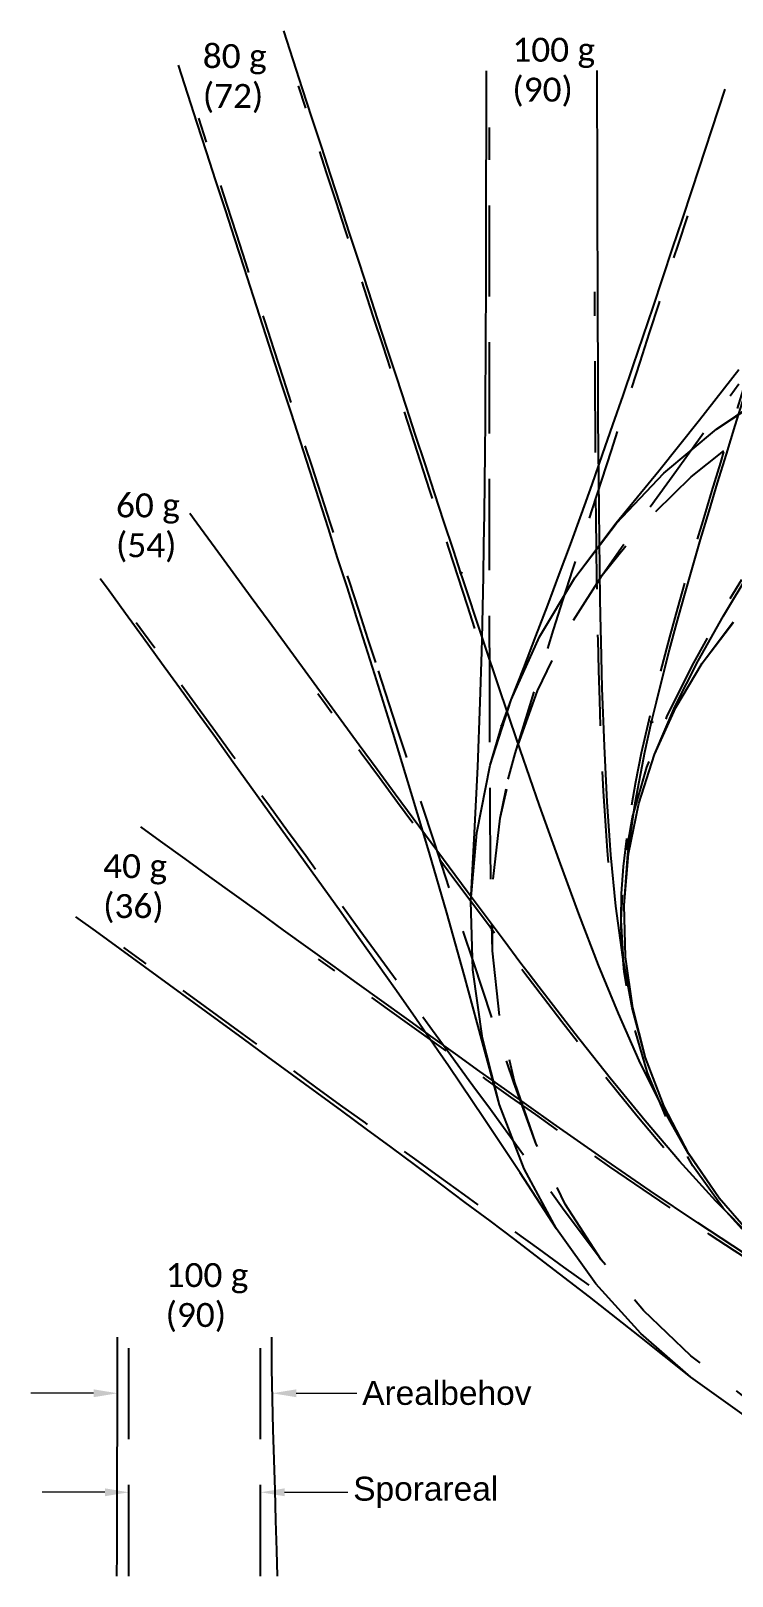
# Model space of a CAD drawing. Header units: millimetres. Extents: x -30.9 to 0, y -0.5 to 25.3.
# Drawn here: x -30.89 to -19.18, y -0.53 to 25.29 of the extents above; entities that cross this region are included whole.
import ezdxf
from ezdxf import colors
from ezdxf.entities.mleader import LeaderData, LeaderLine
from ezdxf.math import Vec2, Vec3

# ---------------------------------------------------------------- set-up
doc = ezdxf.new("R2010")
doc.units = ezdxf.units.MM
doc.linetypes.add('DASHEDX2', pattern=[1.5, 1, -0.5])
doc.layers.add('Tekst', color=4, linetype='Continuous')
doc.styles.add('BT standard', font='sanss___.ttf')
doc.styles.add('Legend', font='CALIBRI.TTF')
doc.styles.get("Standard").update_dxf_attribs({"font": 'romans'})

# ---------------------------------------------------------------- blocks, each defined once
blk = doc.blocks.new('*U743')
at = {"color": 1}
blk.add_circle((0, 0), 0.0127, dxfattribs=at)
blk = doc.blocks.new('*U744')
at = {"color": 1}
blk.add_circle((0, 0), 0.0127, dxfattribs=at)
blk = doc.blocks.new('*U745')
at = {"color": 1}
blk.add_circle((0, 0), 0.0127, dxfattribs=at)
blk = doc.blocks.new('*U746')
at = {"color": 1}
blk.add_circle((0, 0), 0.0127, dxfattribs=at)
blk = doc.blocks.new('*U747')
at = {"color": 1}
blk.add_circle((0, 0), 0.0127, dxfattribs=at)
blk = doc.blocks.new('*U748')
at = {"color": 1}
blk.add_circle((0, 0), 0.0127, dxfattribs=at)
blk = doc.blocks.new('A$C46A57D08')
at = {"layer": 'Tekst', "char_height": 0.4, "attachment_point": 1, "style": 'Legend'}
for s, insert in [('80 g\\P(72)', (-28.021, 25.069)), ('100 g \\P(90)', (-22.85, 25.175)), ('120 g \\P(108)', (-19.035, 25.215)), ('140 g \\P(126)', (-14.952, 25.18)), ('160 g \\P(144)', (-9.817, 25.056)), ('180 g \\P(162)', (-5.951, 23.058)), ('200 g \\P(180)', (-3.644, 20.129)), ('60 g\\P(54)', (-29.471, 17.56)), ('40 g\\P(36)', (-29.685, 11.53))]:
    blk.add_mtext_dynamic_manual_height_columns(s, width=2.42155, gutter_width=12.5, heights=[0], dxfattribs=dict(at, insert=insert))
blk = doc.blocks.new('signatur')
at = {"color": 1, "linetype": 'Continuous', "ltscale": 1.524, "flags": 128}
for points in [[(875.573, 75.73), (875.575, 76.108), (875.577, 76.618), (875.579, 77.128), (875.58, 77.638), (875.582, 78.147), (875.583, 78.657), (875.584, 79.166), (875.585, 79.675), (875.585, 79.721)], [(878.256, 75.73), (878.244, 76.155), (878.23, 76.66), (878.215, 77.166), (878.2, 77.672), (878.186, 78.178), (878.171, 78.684), (878.164, 79.191), (878.162, 79.698), (878.162, 79.721)]]:
    blk.add_lwpolyline(points, dxfattribs=at)
at = {"color": 2, "linetype": 'DASHEDX2', "ltscale": 1.524, "flags": 128}
for points in [[(875.773, 75.73), (875.773, 75.732), (875.773, 76.241), (875.773, 76.751), (875.773, 77.26), (875.773, 77.766), (875.773, 78.275), (875.773, 78.784), (875.773, 79.293), (875.773, 79.721)], [(877.974, 75.73), (877.974, 75.732), (877.974, 76.241), (877.974, 76.751), (877.974, 77.26), (877.974, 77.766), (877.974, 78.275), (877.974, 78.784), (877.974, 79.293), (877.974, 79.721)]]:
    blk.add_lwpolyline(points, dxfattribs=at)
at = {"layer": 'Tekst', "insert": (876.387, 80.96), "char_height": 0.4, "attachment_point": 1, "style": 'Legend'}
blk.add_mtext_dynamic_manual_height_columns('100 g \\P(90)', width=2.42155, gutter_width=12.5, heights=[0], dxfattribs=at)
ml = blk.add_multileader_mtext('Standard')
ml.set_content('', color=256)
ml.set_leader_properties(lineweight=9)
ml.build(insert=Vec2(0, 0))
ml.multileader.update_dxf_attribs({"text_right_attachment_type": 6, "dogleg_length": 0.1, "arrow_head_size": 0.4})
ctx = ml.context
ctx.base_point, ctx.char_height, ctx.arrow_head_size, ctx.landing_gap_size, ctx.plane_origin = Vec3(874.047, 79.085), 0.6, 0.4, 0.09, Vec3(875.584, 78.785)
ctx.right_attachment, ctx.text_align_type = 6, 2
notes = []
notes.append((ctx, [(0, (1, 1, 0), (874.327, 78.785), (-1, 0), 0.1, [(0, [(875.584, 78.785)], 0, [])])]))
ctx.mtext.insert, ctx.mtext.alignment, ctx.mtext.flow_direction = Vec3(874.137, 79.385), 3, 5
ml = blk.add_multileader_mtext('Standard')
ml.set_content('Arealbehov', color=256, style='BT standard')
ml.set_leader_properties(lineweight=9)
ml.build(insert=Vec2(0, 0))
ml.multileader.update_dxf_attribs({"text_right_attachment_type": 6, "dogleg_length": 0.1, "arrow_head_size": 0.4})
ctx = ml.context
ctx.base_point, ctx.char_height, ctx.arrow_head_size, ctx.landing_gap_size, ctx.plane_origin = Vec3(879.581, 78.784), 0.4, 0.4, 0.09, Vec3(878.124, 78.784)
ctx.right_attachment = 6
notes.append((ctx, [(0, (1, 1, 0), (879.526, 78.784), (1, 0), 0.0548, [(0, [(878.169, 78.785)], 0, [])])]))
ctx.mtext.insert, ctx.mtext.flow_direction = Vec3(879.671, 78.991), 5
ml = blk.add_multileader_mtext('Standard')
ml.set_content('', color=256)
ml.set_leader_properties(lineweight=9)
ml.build(insert=Vec2(0, 0))
ml.multileader.update_dxf_attribs({"text_right_attachment_type": 6, "dogleg_length": 0.1, "arrow_head_size": 0.4})
ctx = ml.context
ctx.base_point, ctx.char_height, ctx.arrow_head_size, ctx.landing_gap_size, ctx.plane_origin = Vec3(874.237, 77.43), 0.6, 0.4, 0.09, Vec3(875.773, 77.13)
ctx.right_attachment, ctx.text_align_type = 6, 2
notes.append((ctx, [(0, (1, 1, 0), (874.517, 77.13), (-1, 0), 0.1, [(0, [(875.773, 77.13)], 0, [])])]))
ctx.mtext.insert, ctx.mtext.alignment, ctx.mtext.flow_direction = Vec3(874.327, 77.73), 3, 5
ml = blk.add_multileader_mtext('Standard')
ml.set_content('Sporareal', color=256, style='BT standard')
ml.set_leader_properties(lineweight=9)
ml.build(insert=Vec2(0, 0))
ml.multileader.update_dxf_attribs({"text_right_attachment_type": 6, "dogleg_length": 0.1, "arrow_head_size": 0.4})
ctx = ml.context
ctx.base_point, ctx.char_height, ctx.arrow_head_size, ctx.landing_gap_size, ctx.plane_origin = Vec3(879.431, 77.13), 0.4, 0.4, 0.09, Vec3(877.929, 77.13)
ctx.right_attachment = 6
notes.append((ctx, [(0, (1, 1, 0), (879.331, 77.13), (1, 0), 0.1, [(0, [(877.974, 77.13)], 0, [])])]))
ctx.mtext.insert, ctx.mtext.flow_direction = Vec3(879.521, 77.39), 5
for ctx, leaders in notes:
    for number, flags, end, landing, length, lines in leaders:
        leader = LeaderData()
        leader.index, (leader.has_last_leader_line, leader.has_dogleg_vector, leader.attachment_direction) = number, flags
        leader.last_leader_point, leader.dogleg_vector, leader.dogleg_length = Vec3(end), Vec3(landing), length
        for number, points, colour, breaks in lines:
            line = LeaderLine()
            line.index, line.vertices, line.color, line.breaks = number, Vec3.list(points), colors.encode_raw_color(colour), breaks
            leader.lines.append(line)
        ctx.leaders.append(leader)
blk = doc.blocks.new('A$C73330906')
at = {"color": 1, "linetype": 'Continuous', "ltscale": 1.524, "flags": 128}
for points in [[(-23.709, 16.228), (-23.835, 16.611), (-23.994, 17.091), (-24.152, 17.572), (-24.309, 18.053), (-24.467, 18.534), (-24.625, 19.016), (-24.782, 19.498), (-24.939, 19.98), (-25.097, 20.462), (-25.254, 20.944), (-25.411, 21.427), (-25.568, 21.91), (-25.726, 22.392), (-25.883, 22.875), (-26.04, 23.358), (-26.197, 23.841), (-26.355, 24.324), (-26.512, 24.807), (-26.669, 25.29)], [(-25.488, 15.61), (-25.612, 16), (-25.768, 16.486), (-25.923, 16.972), (-26.079, 17.458), (-26.235, 17.943), (-26.391, 18.428), (-26.547, 18.912), (-26.704, 19.397), (-26.86, 19.881), (-27.017, 20.365), (-27.174, 20.849), (-27.33, 21.333), (-27.487, 21.816), (-27.644, 22.3), (-27.801, 22.783), (-27.958, 23.267), (-28.114, 23.75), (-28.271, 24.233), (-28.428, 24.717)], [(-23.36, 14.919), (-23.354, 15.13), (-23.342, 15.655), (-23.332, 16.178), (-23.324, 16.699), (-23.317, 17.219), (-23.311, 17.737), (-23.306, 18.254), (-23.301, 18.77), (-23.298, 19.285), (-23.295, 19.8), (-23.292, 20.315), (-23.29, 20.828), (-23.289, 21.342), (-23.287, 21.855), (-23.286, 22.368), (-23.285, 22.881), (-23.284, 23.394), (-23.284, 23.906), (-23.283, 24.419), (-23.283, 24.624)], [(-21.367, 15.09), (-21.372, 15.288), (-21.381, 15.786), (-21.389, 16.287), (-21.396, 16.789), (-21.402, 17.293), (-21.406, 17.798), (-21.41, 18.305), (-21.414, 18.813), (-21.416, 19.321), (-21.419, 19.83), (-21.421, 20.339), (-21.422, 20.849), (-21.424, 21.359), (-21.425, 21.869), (-21.426, 22.38), (-21.428, 22.891), (-21.429, 23.402), (-21.431, 23.913), (-21.432, 24.424), (-21.433, 24.629)], [(-23.023, 13.679), (-22.868, 14.112), (-22.659, 14.647), (-22.455, 15.172), (-22.258, 15.69), (-22.066, 16.202), (-21.879, 16.708), (-21.697, 17.211), (-21.518, 17.711), (-21.343, 18.208), (-21.17, 18.704), (-21, 19.198), (-20.831, 19.69), (-20.665, 20.182), (-20.499, 20.673), (-20.335, 21.163), (-20.172, 21.653), (-20.01, 22.142), (-19.848, 22.631), (-19.293, 24.314)], [(-20.524, 13.742), (-20.444, 14.078), (-20.338, 14.506), (-20.223, 14.947), (-20.102, 15.398), (-19.974, 15.856), (-19.842, 16.321), (-19.705, 16.79), (-19.565, 17.262), (-19.421, 17.738), (-19.275, 18.215), (-19.127, 18.695), (-18.978, 19.175), (-18.828, 19.657), (-18.677, 20.141), (-18.526, 20.625), (-18.375, 21.11), (-18.224, 21.596), (-18.072, 22.082), (-17.377, 24.314)], [(-18.971, 2.151), (-19.868, 2.788), (-20.701, 3.521), (-21.454, 4.349), (-22.111, 5.268), (-22.652, 6.272), (-23.064, 7.344), (-23.351, 8.457), (-23.512, 9.596), (-23.543, 10.745), (-23.446, 11.89), (-23.219, 13.018), (-22.868, 14.112), (-22.395, 15.161), (-21.808, 16.149), (-21.113, 17.065), (-20.32, 17.897), (-19.438, 18.635), (-18.479, 19.269)], [(-18.971, 2.151), (-19.868, 2.788), (-20.701, 3.521), (-21.454, 4.349), (-22.111, 5.268), (-22.652, 6.272), (-23.064, 7.344), (-23.351, 8.457), (-23.512, 9.596), (-23.543, 10.745), (-23.446, 11.89), (-23.219, 13.018), (-22.868, 14.112), (-22.395, 15.161), (-21.808, 16.149), (-21.113, 17.065), (-20.32, 17.897), (-19.438, 18.635), (-18.479, 19.269)], [(-18.971, 2.151), (-19.868, 2.788), (-20.701, 3.521), (-21.454, 4.349), (-22.111, 5.268), (-22.652, 6.272), (-23.064, 7.344), (-23.351, 8.457), (-23.512, 9.596), (-23.543, 10.745), (-23.446, 11.89), (-23.219, 13.018), (-22.868, 14.112), (-22.395, 15.161), (-21.808, 16.149), (-21.114, 17.066), (-20.404, 17.938), (-19.725, 18.789), (-19.069, 19.63)], [(-18.971, 2.151), (-19.868, 2.788), (-20.701, 3.521), (-21.454, 4.349), (-22.111, 5.268), (-22.652, 6.272), (-23.064, 7.344), (-23.351, 8.457), (-23.512, 9.596), (-23.543, 10.745), (-23.446, 11.89), (-23.219, 13.018), (-22.868, 14.112), (-22.395, 15.161), (-21.808, 16.149), (-21.113, 17.065), (-20.32, 17.897), (-19.438, 18.635), (-18.486, 19.274)], [(-18.8, 5.094), (-19.398, 5.782), (-19.903, 6.525), (-20.313, 7.311), (-20.625, 8.127), (-20.84, 8.962), (-20.959, 9.816), (-20.982, 10.677), (-20.908, 11.535), (-20.737, 12.379), (-20.474, 13.199), (-20.136, 13.992), (-19.747, 14.761), (-19.325, 15.513), (-18.878, 16.253)], [(-18.8, 5.094), (-19.398, 5.782), (-19.903, 6.525), (-20.313, 7.311), (-20.625, 8.127), (-20.84, 8.962), (-20.959, 9.816), (-20.982, 10.677), (-20.908, 11.535), (-20.737, 12.379), (-20.473, 13.199), (-20.119, 13.984), (-19.678, 14.724), (-19.157, 15.409)], [(-18.8, 5.094), (-19.398, 5.782), (-19.903, 6.525), (-20.313, 7.311), (-20.625, 8.127), (-20.84, 8.962), (-20.959, 9.816), (-20.982, 10.677), (-20.908, 11.535), (-20.737, 12.379), (-20.473, 13.199), (-20.119, 13.984), (-19.678, 14.724), (-19.157, 15.409)], [(-18.8, 5.094), (-19.398, 5.782), (-19.903, 6.525), (-20.313, 7.311), (-20.625, 8.127), (-20.84, 8.962), (-20.959, 9.816), (-20.982, 10.677), (-20.908, 11.535), (-20.737, 12.379), (-20.473, 13.199), (-20.119, 13.984), (-19.678, 14.724), (-19.159, 15.411)], [(-22.586, 9.548), (-22.706, 9.706), (-23.006, 10.104), (-23.306, 10.504), (-23.606, 10.907), (-23.907, 11.312), (-24.208, 11.718), (-24.508, 12.125), (-24.809, 12.534), (-25.109, 12.943), (-25.41, 13.353), (-25.711, 13.764), (-26.011, 14.175), (-26.312, 14.587), (-26.613, 14.999), (-26.914, 15.411), (-27.215, 15.823), (-27.516, 16.235), (-27.817, 16.647), (-28.119, 17.06), (-28.239, 17.225)], [(-24.096, 8.252), (-24.216, 8.425), (-24.515, 8.855), (-24.814, 9.283), (-25.113, 9.708), (-25.412, 10.132), (-25.711, 10.554), (-26.011, 10.974), (-26.311, 11.393), (-26.611, 11.812), (-26.911, 12.229), (-27.211, 12.646), (-27.511, 13.062), (-27.811, 13.478), (-28.111, 13.894), (-28.411, 14.309), (-28.712, 14.724), (-29.012, 15.139), (-29.312, 15.553), (-29.613, 15.968), (-29.733, 16.133)], [(-18.8, 5.094), (-19.398, 5.782), (-19.906, 6.524), (-20.343, 7.296), (-20.729, 8.08), (-21.079, 8.87), (-21.41, 9.677), (-21.741, 10.534), (-22.07, 11.428), (-22.396, 12.346), (-22.72, 13.28), (-23.041, 14.225), (-23.36, 15.176), (-23.677, 16.132), (-23.709, 16.228)], [(-18.971, 2.151), (-19.868, 2.788), (-20.701, 3.521), (-21.454, 4.349), (-22.111, 5.268), (-22.652, 6.272), (-23.064, 7.344), (-23.367, 8.447), (-23.654, 9.515), (-23.944, 10.551), (-24.239, 11.565), (-24.539, 12.564), (-24.842, 13.553), (-25.149, 14.535), (-25.458, 15.512), (-25.488, 15.61)], [(-18.8, 5.094), (-19.398, 5.782), (-19.903, 6.525), (-20.313, 7.311), (-20.625, 8.127), (-20.846, 8.961), (-21.005, 9.808), (-21.12, 10.663), (-21.203, 11.522), (-21.265, 12.404), (-21.312, 13.338), (-21.347, 14.303), (-21.367, 15.09)], [(-18.971, 2.151), (-19.868, 2.788), (-20.701, 3.521), (-21.454, 4.349), (-22.111, 5.268), (-22.652, 6.272), (-23.064, 7.344), (-23.351, 8.457), (-23.512, 9.596), (-23.543, 10.745), (-23.482, 11.886), (-23.427, 12.992), (-23.385, 14.07), (-23.36, 14.919)], [(-18.8, 5.094), (-19.398, 5.782), (-19.903, 6.525), (-20.313, 7.311), (-20.625, 8.127), (-20.84, 8.962), (-20.959, 9.816), (-20.982, 10.677), (-20.92, 11.536), (-20.798, 12.39), (-20.636, 13.237), (-20.524, 13.742)], [(-18.971, 2.151), (-19.868, 2.788), (-20.701, 3.521), (-21.454, 4.349), (-22.111, 5.268), (-22.652, 6.272), (-23.064, 7.344), (-23.351, 8.457), (-23.512, 9.596), (-23.543, 10.745), (-23.446, 11.89), (-23.219, 13.018), (-23.023, 13.679)], [(-21.354, 6.462), (-21.76, 6.745), (-22.167, 7.031), (-22.574, 7.32), (-22.982, 7.61), (-23.391, 7.901), (-23.8, 8.194), (-24.21, 8.487), (-24.62, 8.782), (-25.03, 9.077), (-25.44, 9.373), (-25.85, 9.669), (-26.261, 9.965), (-26.671, 10.262), (-27.082, 10.559), (-27.493, 10.856), (-27.905, 11.153), (-28.316, 11.45), (-28.727, 11.748), (-29.056, 11.985)], [(-22.394, 4.773), (-22.809, 5.088), (-23.222, 5.401), (-23.636, 5.711), (-24.049, 6.02), (-24.461, 6.327), (-24.873, 6.632), (-25.285, 6.937), (-25.697, 7.24), (-26.109, 7.543), (-26.521, 7.845), (-26.932, 8.146), (-27.343, 8.447), (-27.755, 8.748), (-28.166, 9.048), (-28.577, 9.348), (-28.989, 9.648), (-29.4, 9.947), (-29.811, 10.247), (-30.14, 10.486)], [(-5.08, 1.798), (-6.28, 1.798), (-7.48, 1.801), (-8.68, 1.82), (-9.879, 1.869), (-9.879, 1.869), (-9.879, 1.869), (-10.888, 1.943), (-11.886, 2.056), (-12.869, 2.215), (-13.832, 2.427), (-14.771, 2.699), (-15.678, 3.036), (-16.545, 3.443), (-17.362, 3.921), (-18.118, 4.472), (-18.81, 5.084), (-19.452, 5.731), (-20.058, 6.398), (-20.634, 7.074), (-21.216, 7.786), (-21.808, 8.536), (-22.406, 9.312), (-22.586, 9.548)], [(-5.08, -0.052), (-6.28, -0.055), (-7.481, -0.057), (-8.68, -0.052), (-9.88, -0.052), (-9.88, -0.052), (-10.9, -0.035), (-11.926, 0.021), (-12.957, 0.123), (-13.989, 0.279), (-15.019, 0.498), (-16.04, 0.788), (-17.046, 1.156), (-18.026, 1.608), (-18.971, 2.151), (-19.868, 2.788), (-20.701, 3.521), (-21.454, 4.349), (-22.111, 5.268), (-22.719, 6.206), (-23.319, 7.11), (-23.917, 7.991), (-24.096, 8.252)], [(-5.08, 1.798), (-6.28, 1.798), (-7.48, 1.801), (-8.68, 1.82), (-9.879, 1.869), (-9.879, 1.869), (-9.879, 1.869), (-10.888, 1.943), (-11.886, 2.056), (-12.869, 2.215), (-13.832, 2.427), (-14.771, 2.699), (-15.678, 3.036), (-16.547, 3.439), (-17.381, 3.887), (-18.187, 4.363), (-18.971, 4.855), (-19.751, 5.367), (-20.548, 5.905), (-21.354, 6.462)], [(-5.08, -0.052), (-6.28, -0.055), (-7.481, -0.057), (-8.68, -0.052), (-9.88, -0.052), (-9.88, -0.052), (-10.9, -0.035), (-11.926, 0.021), (-12.957, 0.123), (-13.989, 0.279), (-15.019, 0.498), (-16.04, 0.788), (-17.046, 1.156), (-18.026, 1.608), (-18.971, 2.151), (-19.868, 2.788), (-20.721, 3.472), (-21.561, 4.132), (-22.394, 4.773)]]:
    blk.add_lwpolyline(points, dxfattribs=at)
at = {"color": 2, "linetype": 'DASHEDX2', "ltscale": 1.524, "flags": 128}
for points in [[(-23.475, 15.3), (-23.6, 15.685), (-23.757, 16.166), (-23.913, 16.647), (-24.07, 17.129), (-24.226, 17.611), (-24.383, 18.094), (-24.54, 18.576), (-24.696, 19.059), (-24.853, 19.541), (-25.01, 20.024), (-25.167, 20.507), (-25.324, 20.99), (-25.481, 21.473), (-25.638, 21.955), (-25.795, 22.438), (-25.952, 22.922), (-26.109, 23.405), (-26.266, 23.888), (-26.423, 24.371)], [(-21.027, 10.082), (-21.035, 10.428), (-21.024, 10.871), (-20.991, 11.327), (-20.939, 11.793), (-20.869, 12.265), (-20.786, 12.742), (-20.69, 13.222), (-20.584, 13.704), (-20.469, 14.188), (-20.347, 14.672), (-20.219, 15.158), (-20.086, 15.644), (-19.949, 16.13), (-19.808, 16.617), (-19.664, 17.104), (-19.518, 17.591), (-19.37, 18.078), (-19.22, 18.565), (-17.435, 24.314)], [(-25.131, 14.732), (-25.257, 15.121), (-25.415, 15.606), (-25.572, 16.09), (-25.73, 16.575), (-25.887, 17.059), (-26.044, 17.543), (-26.201, 18.027), (-26.359, 18.511), (-26.516, 18.995), (-26.673, 19.479), (-26.83, 19.962), (-26.987, 20.446), (-27.144, 20.929), (-27.301, 21.413), (-27.458, 21.896), (-27.616, 22.379), (-27.773, 22.863), (-27.93, 23.346), (-28.087, 23.829)], [(-23.227, 13.991), (-23.228, 14.201), (-23.228, 14.722), (-23.229, 15.242), (-23.229, 15.76), (-23.23, 16.278), (-23.23, 16.794), (-23.23, 17.31), (-23.23, 17.825), (-23.23, 18.34), (-23.23, 18.854), (-23.23, 19.367), (-23.23, 19.881), (-23.23, 20.394), (-23.23, 20.907), (-23.23, 21.42), (-23.23, 21.932), (-23.23, 22.445), (-23.23, 22.957), (-23.23, 23.469), (-23.23, 23.674)], [(-22.918, 12.782), (-22.803, 13.211), (-22.643, 13.738), (-22.483, 14.257), (-22.322, 14.771), (-22.16, 15.281), (-21.999, 15.786), (-21.837, 16.288), (-21.676, 16.788), (-21.516, 17.286), (-21.355, 17.781), (-21.195, 18.276), (-21.035, 18.769), (-20.875, 19.261), (-20.716, 19.752), (-20.557, 20.242), (-20.398, 20.732), (-20.239, 21.222), (-20.08, 21.711), (-19.921, 22.2)], [(-21.243, 11.391), (-21.259, 11.589), (-21.295, 12.086), (-21.326, 12.586), (-21.352, 13.088), (-21.373, 13.592), (-21.391, 14.098), (-21.406, 14.604), (-21.418, 15.112), (-21.428, 15.62), (-21.437, 16.129), (-21.444, 16.638), (-21.45, 17.148), (-21.455, 17.659), (-21.459, 18.169), (-21.463, 18.68), (-21.466, 19.191), (-21.468, 19.702), (-21.47, 20.213), (-21.472, 20.724), (-21.472, 20.929)], [(-8.93, -0.002), (-9.954, 0.011), (-10.983, 0.056), (-12.017, 0.139), (-13.052, 0.269), (-14.086, 0.456), (-15.114, 0.705), (-16.128, 1.027), (-17.121, 1.426), (-18.084, 1.91), (-19.003, 2.483), (-19.867, 3.148), (-20.66, 3.905), (-21.366, 4.751), (-21.967, 5.682), (-22.45, 6.682), (-22.816, 7.73), (-23.061, 8.813), (-23.183, 9.916), (-23.181, 11.027), (-23.053, 12.13), (-22.803, 13.211), (-22.432, 14.258), (-21.946, 15.256), (-21.351, 16.194), (-20.654, 17.058), (-19.864, 17.839), (-18.992, 18.526), (-18.047, 19.11), (-17.043, 19.584), (-15.993, 19.943), (-14.908, 20.181), (-13.803, 20.295)], [(-8.93, -0.002), (-9.954, 0.011), (-10.983, 0.056), (-12.017, 0.139), (-13.052, 0.269), (-14.086, 0.456), (-15.114, 0.705), (-16.128, 1.027), (-17.121, 1.426), (-18.084, 1.91), (-19.003, 2.483), (-19.867, 3.148), (-20.66, 3.905), (-21.366, 4.751), (-21.967, 5.682), (-22.45, 6.682), (-22.816, 7.73), (-23.061, 8.813), (-23.183, 9.916), (-23.181, 11.027), (-23.053, 12.13), (-22.803, 13.211), (-22.432, 14.258), (-21.946, 15.256), (-21.351, 16.194), (-20.654, 17.058), (-19.864, 17.839), (-18.992, 18.526), (-18.047, 19.11), (-17.043, 19.584), (-16.212, 19.886)], [(-8.93, -0.002), (-9.954, 0.011), (-10.983, 0.056), (-12.017, 0.139), (-13.052, 0.269), (-14.086, 0.456), (-15.114, 0.705), (-16.128, 1.027), (-17.121, 1.426), (-18.084, 1.91), (-19.003, 2.483), (-19.867, 3.148), (-20.66, 3.905), (-21.366, 4.751), (-21.967, 5.682), (-22.45, 6.682), (-22.816, 7.73), (-23.061, 8.813), (-23.183, 9.916), (-23.181, 11.027), (-23.053, 12.13), (-22.803, 13.211), (-22.432, 14.258), (-21.946, 15.256), (-21.352, 16.193), (-20.729, 17.079), (-20.109, 17.945), (-19.494, 18.798), (-19.066, 19.389)], [(-8.93, -0.002), (-9.954, 0.011), (-10.983, 0.056), (-12.017, 0.139), (-13.052, 0.269), (-14.086, 0.456), (-15.114, 0.705), (-16.128, 1.027), (-17.121, 1.426), (-18.084, 1.91), (-19.003, 2.483), (-19.867, 3.148), (-20.66, 3.905), (-21.366, 4.751), (-21.967, 5.682), (-22.45, 6.682), (-22.816, 7.73), (-23.061, 8.813), (-23.183, 9.916), (-23.181, 11.027), (-23.053, 12.13), (-22.803, 13.211), (-22.432, 14.258), (-21.946, 15.256), (-21.351, 16.194), (-20.654, 17.058), (-19.864, 17.839), (-19.001, 18.527), (-18.569, 18.851)], [(-6.18, 1.748), (-7.193, 1.749), (-8.197, 1.76), (-9.194, 1.787), (-10.181, 1.837), (-11.157, 1.919), (-12.12, 2.038), (-13.066, 2.203), (-13.992, 2.417), (-14.892, 2.687), (-15.76, 3.016), (-16.588, 3.409), (-17.368, 3.865), (-18.092, 4.387), (-18.749, 4.971), (-19.33, 5.615), (-19.835, 6.32), (-20.258, 7.077), (-20.593, 7.877), (-20.836, 8.709), (-20.984, 9.563), (-21.035, 10.428), (-20.989, 11.294), (-20.845, 12.149), (-20.606, 12.983), (-20.267, 13.825), (-19.849, 14.677), (-19.375, 15.527), (-19.019, 16.119)], [(-23.447, 7.575), (-23.57, 7.744), (-23.877, 8.164), (-24.182, 8.584), (-24.486, 9.002), (-24.79, 9.42), (-25.093, 9.837), (-25.396, 10.254), (-25.698, 10.67), (-26, 11.086), (-26.302, 11.501), (-26.604, 11.916), (-26.905, 12.331), (-27.207, 12.745), (-27.508, 13.16), (-27.809, 13.574), (-28.11, 13.988), (-28.411, 14.403), (-28.711, 14.817), (-29.012, 15.231), (-29.132, 15.396)], [(-8.93, -0.002), (-9.954, 0.011), (-10.983, 0.056), (-12.017, 0.139), (-13.052, 0.269), (-14.086, 0.456), (-15.114, 0.705), (-16.128, 1.027), (-17.121, 1.426), (-18.084, 1.91), (-19.003, 2.483), (-19.867, 3.148), (-20.66, 3.905), (-21.366, 4.751), (-21.967, 5.682), (-22.45, 6.682), (-22.826, 7.715), (-23.169, 8.731), (-23.501, 9.733), (-23.826, 10.725), (-24.147, 11.709), (-24.466, 12.688), (-24.783, 13.663), (-25.099, 14.635), (-25.131, 14.732)], [(-20.318, 6.622), (-20.447, 6.773), (-20.768, 7.156), (-21.085, 7.544), (-21.4, 7.936), (-21.712, 8.332), (-22.023, 8.731), (-22.332, 9.132), (-22.639, 9.536), (-22.946, 9.941), (-23.251, 10.348), (-23.556, 10.756), (-23.86, 11.164), (-24.163, 11.574), (-24.466, 11.984), (-24.769, 12.395), (-25.071, 12.807), (-25.373, 13.218), (-25.675, 13.63), (-25.976, 14.043), (-26.097, 14.208)], [(-8.93, -0.002), (-9.954, 0.011), (-10.983, 0.056), (-12.017, 0.139), (-13.052, 0.269), (-14.086, 0.456), (-15.114, 0.705), (-16.128, 1.027), (-17.121, 1.426), (-18.084, 1.91), (-19.003, 2.483), (-19.867, 3.148), (-20.66, 3.905), (-21.366, 4.751), (-21.967, 5.682), (-22.45, 6.682), (-22.816, 7.73), (-23.061, 8.813), (-23.183, 9.916), (-23.209, 11.015), (-23.22, 12.091), (-23.225, 13.151), (-23.227, 13.991)], [(-8.93, -0.002), (-9.954, 0.011), (-10.983, 0.056), (-12.017, 0.139), (-13.052, 0.269), (-14.086, 0.456), (-15.114, 0.705), (-16.128, 1.027), (-17.121, 1.426), (-18.084, 1.91), (-19.003, 2.483), (-19.867, 3.148), (-20.66, 3.905), (-21.366, 4.751), (-21.967, 5.682), (-22.45, 6.682), (-22.816, 7.73), (-23.061, 8.813), (-23.183, 9.916), (-23.181, 11.027), (-23.053, 12.13), (-22.918, 12.782)], [(-6.18, 1.748), (-7.193, 1.749), (-8.197, 1.76), (-9.194, 1.787), (-10.181, 1.837), (-11.157, 1.919), (-12.12, 2.038), (-13.066, 2.203), (-13.992, 2.417), (-14.892, 2.687), (-15.76, 3.016), (-16.588, 3.409), (-17.368, 3.865), (-18.092, 4.387), (-18.749, 4.971), (-19.33, 5.615), (-19.835, 6.32), (-20.258, 7.077), (-20.593, 7.877), (-20.836, 8.709), (-20.984, 9.563), (-21.035, 10.428), (-20.991, 11.328), (-20.939, 11.794)], [(-6.18, 1.748), (-7.193, 1.749), (-8.197, 1.76), (-9.194, 1.787), (-10.181, 1.837), (-11.157, 1.919), (-12.12, 2.038), (-13.066, 2.203), (-13.992, 2.417), (-14.892, 2.687), (-15.76, 3.016), (-16.588, 3.409), (-17.368, 3.865), (-18.092, 4.387), (-18.749, 4.971), (-19.33, 5.615), (-19.835, 6.32), (-20.258, 7.077), (-20.593, 7.877), (-20.836, 8.709), (-20.984, 9.563), (-21.027, 10.082)], [(-21.569, 4.326), (-21.988, 4.63), (-22.405, 4.932), (-22.821, 5.235), (-23.237, 5.536), (-23.652, 5.837), (-24.066, 6.138), (-24.479, 6.438), (-24.893, 6.739), (-25.305, 7.038), (-25.718, 7.338), (-26.13, 7.638), (-26.542, 7.937), (-26.954, 8.236), (-27.366, 8.535), (-27.777, 8.834), (-28.189, 9.133), (-28.6, 9.432), (-29.012, 9.731), (-29.341, 9.97)], [(-18.299, 4.373), (-18.719, 4.635), (-19.138, 4.904), (-19.556, 5.177), (-19.973, 5.455), (-20.389, 5.736), (-20.805, 6.021), (-21.219, 6.307), (-21.633, 6.596), (-22.047, 6.886), (-22.46, 7.178), (-22.873, 7.471), (-23.286, 7.764), (-23.698, 8.059), (-24.11, 8.354), (-24.522, 8.65), (-24.934, 8.946), (-25.346, 9.243), (-25.757, 9.54), (-26.087, 9.778)], [(-8.93, -0.002), (-9.954, 0.011), (-10.983, 0.056), (-12.017, 0.139), (-13.052, 0.269), (-14.086, 0.456), (-15.114, 0.705), (-16.128, 1.027), (-17.121, 1.426), (-18.084, 1.91), (-19.003, 2.483), (-19.867, 3.148), (-20.66, 3.905), (-21.366, 4.751), (-22.011, 5.617), (-22.642, 6.473), (-23.262, 7.322), (-23.447, 7.575)]]:
    blk.add_lwpolyline(points, dxfattribs=at)
for name, p in [('*U743', (-23.709, 16.228)), ('*U744', (-23.709, 16.228)), ('*U745', (-23.023, 13.679)), ('*U747', (-23.023, 13.679)), ('*U746', (-20.524, 13.742)), ('*U748', (-20.524, 13.742)), ('signatur', (-905.029, -76.264))]:
    blk.add_blockref(name, p)

msp = doc.modelspace()

# ---------------------------------------------------------------- block references
for name in ['A$C73330906', 'A$C46A57D08']:
    msp.add_blockref(name, (0, 0))

doc.saveas('drawing.dxf')
